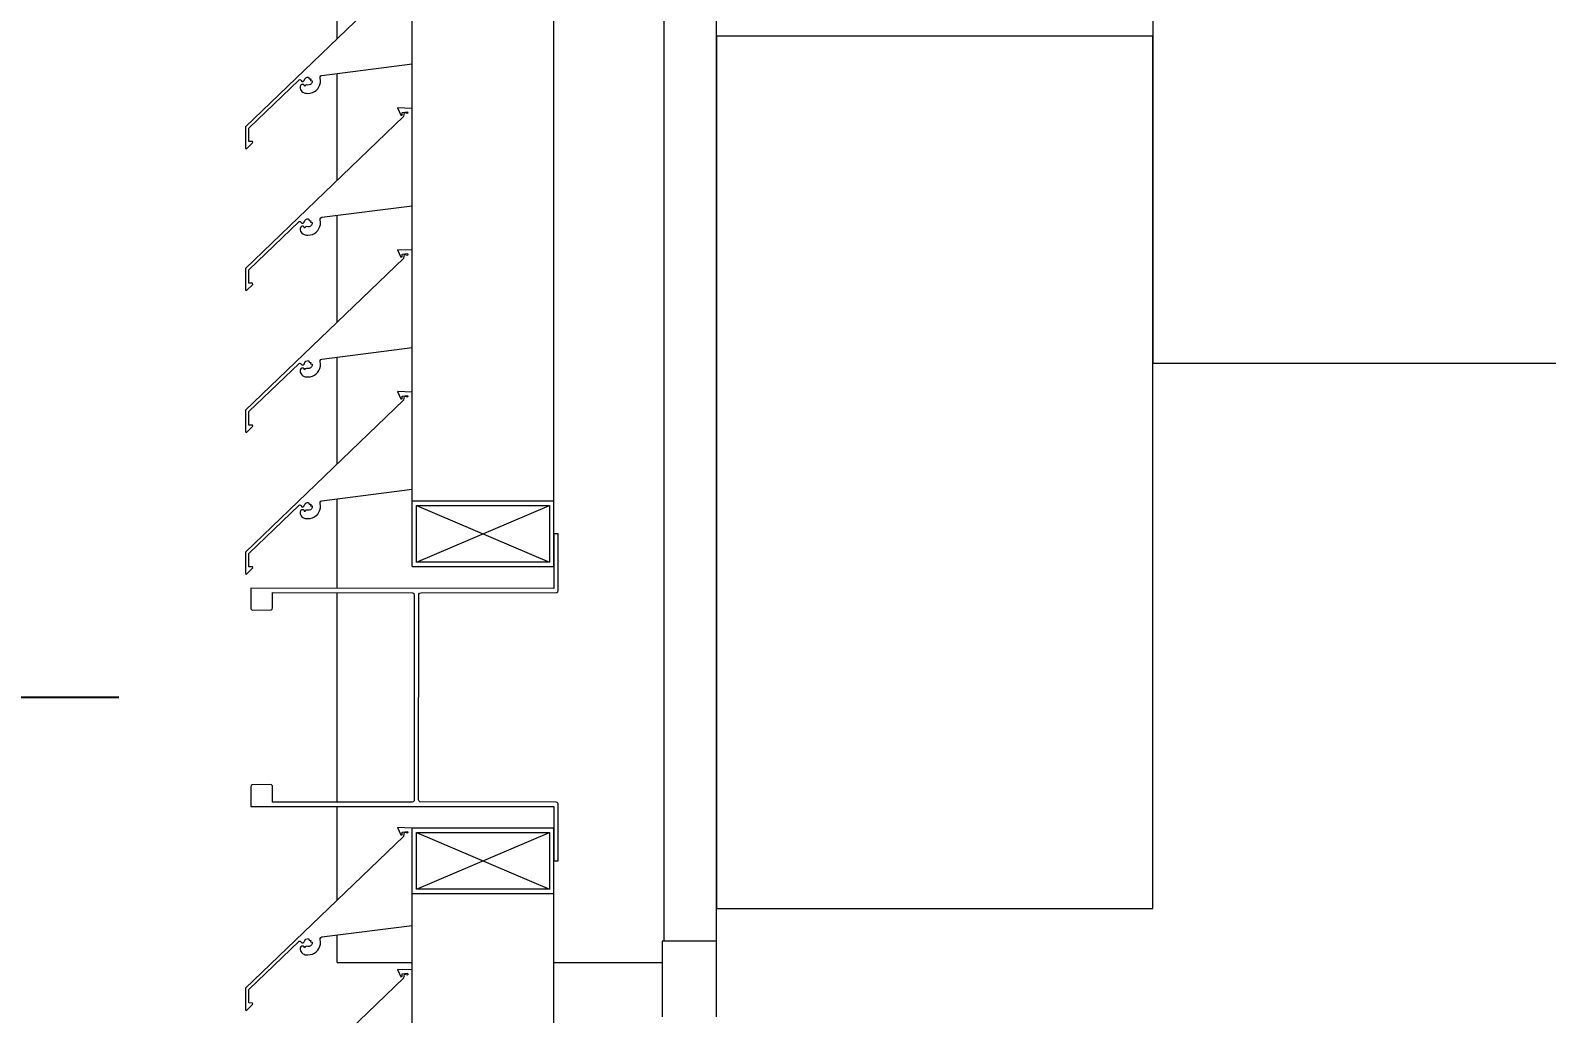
# Model space of a CAD drawing. Header units: millimetres. Extents: x -220592 to 404889, y -217665 to 38245.
# Drawn here: x -985.16 to -978.21, y -1166.87 to -1162.37 of the extents above; entities that cross this region are included whole.
import ezdxf

# ---------------------------------------------------------------- set-up
doc = ezdxf.new("R2010")
doc.units = ezdxf.units.MM
doc.linetypes.add('XKITLINE00', pattern=[0])
doc.layers.add('000 - 0_HIDE_OBJ_FRAMING_DEF_SUB_1', color=7, linetype='Continuous')
doc.layers.add('S-DIM', color=7, linetype='Continuous')
doc.layers.add('Part', color=7, linetype='Continuous', lineweight=0)
doc.styles.add('FAMELINE_FOR_CKST', font='arial.ttf')
doc.dimstyles.new('FAMELINE-CKST_E-E', dxfattribs={"dimtxt": 0.3, "dimasz": 0.15, "dimexe": 0.1, "dimexo": 0.1, "dimgap": 0.05, "dimtad": 1, "dimzin": 0, "dimdsep": 46, "dimtxsty": 'FAMELINE_FOR_CKST', "dimblk": 'OBLIQUE', "dimblk1": 'OBLIQUE', "dimblk2": 'OBLIQUE', "dimsah": 1, "dimcen": 0.1, "dimdle": 0.1, "dimclrd": 7, "dimclre": 7, "dimclrt": 7, "dimadec": 0, "dimazin": 0, "dimtfac": 1, "dimtix": 1, "dimtmove": 2, "dimatfit": 3, "dimfxl": 1, "dimtolj": 1, "dimtzin": 0, "dimlwd": -1, "dimlwe": -1, "dimarcsym": 0})

# ---------------------------------------------------------------- blocks, each defined once
blk = doc.blocks.new('*A13473')
at = {"layer": '000 - 0_HIDE_OBJ_FRAMING_DEF_SUB_1', "color": 7, "linetype": 'XKITLINE00', "lineweight": 0}
blk.add_line((-170.903349, 242.190805), (-170.903349, 247.090805), dxfattribs=at)
blk = doc.blocks.new('*A14684')
at = {"layer": 'Part', "color": 7, "linetype": 'XKITLINE00', "lineweight": 0}
for p, q in [((-171.143349, 242.538471), (-171.143349, 257.240764)), ((-172.643349, 246.675844), (-172.643349, 247.166276)), ((-172.643349, 246.025844), (-172.643349, 246.516276)), ((-172.643349, 245.375844), (-172.643349, 245.866276)), ((-172.643349, 244.725844), (-172.643349, 245.216276)), ((-172.643349, 244.156204), (-172.643349, 244.566276)), ((-172.643349, 243.176204), (-172.643349, 244.135854)), ((-172.643349, 242.725844), (-172.643349, 243.156204)), ((-172.643349, 242.440764), (-172.643349, 242.566276)), ((-172.643349, 242.440764), (-172.298652, 242.440764)), ((-171.648652, 242.440764), (-171.153365, 242.440764))]:
    blk.add_line(p, q, dxfattribs=at)
blk = doc.blocks.new('*A14702')
at = {"layer": '000 - 0_HIDE_OBJ_FRAMING_DEF_SUB_1', "color": 7, "linetype": 'XKITLINE00', "lineweight": 0}
for p, q in [((-168.903349, 251.338477), (-168.903349, 245.188505)), ((-168.903349, 245.188505), (-145.092907, 245.188505))]:
    blk.add_line(p, q, dxfattribs=at)
blk = doc.blocks.new('*A14707')
at = {"layer": 'Part', "color": 7, "linetype": 'XKITLINE00', "lineweight": 0}
for p, q in [((-171.648937, 244.40603), (-171.648981, 244.15603)), ((-171.628937, 244.406027), (-171.648937, 244.40603)), ((-171.628982, 244.146027), (-171.628937, 244.406027)), ((-171.648981, 244.15603), (-173.03898, 244.156273)), ((-173.03898, 244.156273), (-173.038236, 244.062446)), ((-171.630669, 244.140471), (-171.628982, 244.146027)), ((-172.938996, 244.066255), (-172.938984, 244.136255)), ((-172.938984, 244.136255), (-172.295157, 244.135382)), ((-172.295157, 244.135382), (-172.29067, 244.131698)), ((-172.29067, 244.131698), (-172.288986, 244.126142)), ((-172.288986, 244.126142), (-172.289912, 243.182315)), ((-172.26915, 243.186138), (-172.268986, 244.126138)), ((-172.268986, 244.126138), (-172.268224, 244.129965)), ((-172.268224, 244.129965), (-172.26454, 244.134452)), ((-172.26454, 244.134452), (-172.258984, 244.136137)), ((-172.258984, 244.136137), (-171.635157, 244.136789)), ((-171.635157, 244.136789), (-171.630669, 244.140471)), ((-173.038236, 244.062446), (-173.034553, 244.057957)), ((-173.034553, 244.057957), (-173.028998, 244.056271)), ((-173.028998, 244.056271), (-172.945171, 244.057018)), ((-172.945171, 244.057018), (-172.940682, 244.0607)), ((-172.940682, 244.0607), (-172.938996, 244.066255)), ((-173.039139, 243.246273), (-173.039155, 243.156273)), ((-173.037453, 243.251828), (-173.039139, 243.246273)), ((-173.032965, 243.25551), (-173.037453, 243.251828)), ((-172.949138, 243.256257), (-173.032965, 243.25551)), ((-172.943582, 243.254571), (-172.949138, 243.256257)), ((-172.9399, 243.250082), (-172.943582, 243.254571)), ((-172.939152, 243.176255), (-172.9399, 243.250082)), ((-172.299152, 243.176144), (-172.939152, 243.176255)), ((-172.293596, 243.177828), (-172.299152, 243.176144)), ((-172.289912, 243.182315), (-172.293596, 243.177828)), ((-172.267465, 243.180582), (-172.26915, 243.186138)), ((-172.262978, 243.176899), (-172.267465, 243.180582)), ((-171.639152, 243.176028), (-172.262978, 243.176899)), ((-171.633596, 243.174342), (-171.639152, 243.176028)), ((-171.629914, 243.169854), (-171.633596, 243.174342)), ((-173.039155, 243.156273), (-171.649155, 243.15603)), ((-171.649155, 243.15603), (-171.649199, 242.90603)), ((-171.629199, 242.906027), (-171.629914, 243.169854)), ((-171.649199, 242.90603), (-171.629199, 242.906027))]:
    blk.add_line(p, q, dxfattribs=at)
blk = doc.blocks.new('*A14710')
at = {"layer": 'Part', "color": 7, "linetype": 'XKITLINE00', "lineweight": 0}
for p, q in [((-172.298652, 244.256249), (-172.298652, 244.556249)), ((-171.648652, 244.556249), (-172.298652, 244.556249)), ((-172.278652, 244.276249), (-171.668652, 244.536249)), ((-172.278652, 244.536249), (-171.668652, 244.276249)), ((-172.278652, 244.276249), (-172.278652, 244.536249)), ((-172.278652, 244.536249), (-171.668652, 244.536249)), ((-171.668652, 244.536249), (-171.668652, 244.276249)), ((-171.648652, 244.256249), (-171.648652, 244.556249)), ((-172.298652, 244.256249), (-171.648652, 244.256249)), ((-171.668652, 244.276249), (-172.278652, 244.276249))]:
    blk.add_line(p, q, dxfattribs=at)
blk = doc.blocks.new('*A14724')
at = {"layer": 'Part', "color": 7, "linetype": 'XKITLINE00', "lineweight": 0}
for p, q in [((-172.298462, 247.006123), (-172.366148, 247.008745)), ((-172.366148, 247.008745), (-172.350613, 246.975258)), ((-172.298455, 246.560453), (-172.298462, 247.006123)), ((-172.338255, 246.968789), (-173.063377, 246.272543)), ((-172.350613, 246.975258), (-172.34549, 246.97567)), ((-172.34549, 246.97567), (-172.345361, 246.987861)), ((-172.345361, 246.987861), (-172.320378, 246.991001)), ((-172.335358, 246.987332), (-172.338255, 246.968789)), ((-172.335358, 246.987332), (-172.318342, 246.984428)), ((-172.320378, 246.991001), (-172.318342, 246.984428)), ((-172.717536, 246.505233), (-172.712461, 246.507423)), ((-172.712461, 246.507423), (-172.298455, 246.560453)), ((-173.048341, 246.266176), (-172.817326, 246.487579)), ((-172.817326, 246.487579), (-172.812166, 246.488671)), ((-172.810019, 246.462761), (-172.812659, 246.457287)), ((-172.812659, 246.457287), (-172.812163, 246.449517)), ((-172.812166, 246.488671), (-172.808512, 246.484044)), ((-172.812163, 246.449517), (-172.810428, 246.444021)), ((-172.810428, 246.444021), (-172.807674, 246.438958)), ((-172.804875, 246.465998), (-172.810019, 246.462761)), ((-172.808512, 246.484044), (-172.804048, 246.48019)), ((-172.807674, 246.438958), (-172.804002, 246.434515)), ((-172.798797, 246.46601), (-172.804875, 246.465998)), ((-172.804048, 246.48019), (-172.798154, 246.480396)), ((-172.793641, 246.462792), (-172.798797, 246.46601)), ((-172.798154, 246.480396), (-172.793971, 246.484553)), ((-172.793971, 246.484553), (-172.790857, 246.492126)), ((-172.790699, 246.45732), (-172.793641, 246.462792)), ((-172.790857, 246.492126), (-172.78619, 246.496913)), ((-172.788669, 246.462301), (-172.790699, 246.45732)), ((-172.783858, 246.464708), (-172.788669, 246.462301)), ((-172.78619, 246.496913), (-172.780114, 246.499703)), ((-172.77794, 246.463803), (-172.783858, 246.464708)), ((-172.780114, 246.499703), (-172.773442, 246.500125)), ((-172.77144, 246.464147), (-172.77794, 246.463803)), ((-172.773442, 246.500125), (-172.77112, 246.492735)), ((-172.765472, 246.466745), (-172.77144, 246.464147)), ((-172.77112, 246.492735), (-172.763955, 246.491791)), ((-172.76079, 246.471267), (-172.765472, 246.466745)), ((-172.763955, 246.491791), (-172.765124, 246.484731)), ((-172.765124, 246.484731), (-172.757418, 246.483625)), ((-172.757988, 246.477141), (-172.76079, 246.471267)), ((-172.757418, 246.483625), (-172.757988, 246.477141)), ((-172.747074, 246.433445), (-172.738758, 246.439423)), ((-172.738758, 246.439423), (-172.731662, 246.44681)), ((-172.731662, 246.44681), (-172.726022, 246.45536)), ((-172.726022, 246.45536), (-172.722024, 246.46479)), ((-172.722024, 246.46479), (-172.719801, 246.474789)), ((-172.720912, 246.495159), (-172.720672, 246.500681)), ((-172.719426, 246.485025), (-172.720912, 246.495159)), ((-172.720672, 246.500681), (-172.717536, 246.505233)), ((-172.719801, 246.474789), (-172.719426, 246.485025)), ((-172.804002, 246.434515), (-172.799549, 246.430857)), ((-172.799549, 246.430857), (-172.794479, 246.428117)), ((-172.794479, 246.428117), (-172.788978, 246.426398)), ((-172.788978, 246.426398), (-172.78325, 246.425762)), ((-172.78325, 246.425762), (-172.776451, 246.425664)), ((-172.776451, 246.425664), (-172.766238, 246.426449)), ((-172.766238, 246.426449), (-172.756337, 246.429072)), ((-172.756337, 246.429072), (-172.747074, 246.433445)), ((-173.063377, 246.272543), (-173.062824, 246.173392)), ((-173.047999, 246.20483), (-173.048341, 246.266176)), ((-173.062824, 246.173392), (-173.058143, 246.170923)), ((-173.058143, 246.170923), (-173.029494, 246.199812)), ((-173.030579, 246.204733), (-173.047999, 246.20483)), ((-173.029494, 246.199812), (-173.030579, 246.204733))]:
    blk.add_line(p, q, dxfattribs=at)
blk = doc.blocks.new('*A14725')
at = {"layer": 'Part', "color": 7, "linetype": 'XKITLINE00', "lineweight": 0}
for p, q in [((-172.338255, 246.318789), (-173.063377, 245.622543)), ((-172.298462, 246.356123), (-172.366148, 246.358745)), ((-172.366148, 246.358745), (-172.350613, 246.325258)), ((-172.350613, 246.325258), (-172.34549, 246.32567)), ((-172.34549, 246.32567), (-172.345361, 246.337861)), ((-172.345361, 246.337861), (-172.320378, 246.341001)), ((-172.335358, 246.337332), (-172.338255, 246.318789)), ((-172.335358, 246.337332), (-172.318342, 246.334428)), ((-172.320378, 246.341001), (-172.318342, 246.334428)), ((-172.298455, 245.910453), (-172.298462, 246.356123)), ((-172.712461, 245.857423), (-172.298455, 245.910453)), ((-173.048341, 245.616176), (-172.817326, 245.837579)), ((-172.817326, 245.837579), (-172.812166, 245.838671)), ((-172.810019, 245.812761), (-172.812659, 245.807287)), ((-172.812166, 245.838671), (-172.808512, 245.834044)), ((-172.804875, 245.815998), (-172.810019, 245.812761)), ((-172.808512, 245.834044), (-172.804048, 245.83019)), ((-172.798797, 245.81601), (-172.804875, 245.815998)), ((-172.804048, 245.83019), (-172.798154, 245.830396)), ((-172.793641, 245.812792), (-172.798797, 245.81601)), ((-172.798154, 245.830396), (-172.793971, 245.834553)), ((-172.793971, 245.834553), (-172.790857, 245.842126)), ((-172.790699, 245.80732), (-172.793641, 245.812792)), ((-172.790857, 245.842126), (-172.78619, 245.846913)), ((-172.788669, 245.812301), (-172.790699, 245.80732)), ((-172.783858, 245.814708), (-172.788669, 245.812301)), ((-172.78619, 245.846913), (-172.780114, 245.849703)), ((-172.77794, 245.813803), (-172.783858, 245.814708)), ((-172.780114, 245.849703), (-172.773442, 245.850125)), ((-172.77144, 245.814147), (-172.77794, 245.813803)), ((-172.773442, 245.850125), (-172.77112, 245.842735)), ((-172.765472, 245.816745), (-172.77144, 245.814147)), ((-172.77112, 245.842735), (-172.763955, 245.841791)), ((-172.76079, 245.821267), (-172.765472, 245.816745)), ((-172.763955, 245.841791), (-172.765124, 245.834731)), ((-172.765124, 245.834731), (-172.757418, 245.833625)), ((-172.757988, 245.827141), (-172.76079, 245.821267)), ((-172.757418, 245.833625), (-172.757988, 245.827141)), ((-172.726022, 245.80536), (-172.722024, 245.81479)), ((-172.722024, 245.81479), (-172.719801, 245.824789)), ((-172.720912, 245.845159), (-172.720672, 245.850681)), ((-172.719426, 245.835025), (-172.720912, 245.845159)), ((-172.720672, 245.850681), (-172.717536, 245.855233)), ((-172.719801, 245.824789), (-172.719426, 245.835025)), ((-172.717536, 245.855233), (-172.712461, 245.857423)), ((-172.812659, 245.807287), (-172.812163, 245.799517)), ((-172.812163, 245.799517), (-172.810428, 245.794021)), ((-172.810428, 245.794021), (-172.807674, 245.788958)), ((-172.807674, 245.788958), (-172.804002, 245.784515)), ((-172.804002, 245.784515), (-172.799549, 245.780857)), ((-172.799549, 245.780857), (-172.794479, 245.778117)), ((-172.794479, 245.778117), (-172.788978, 245.776398)), ((-172.788978, 245.776398), (-172.78325, 245.775762)), ((-172.78325, 245.775762), (-172.776451, 245.775664)), ((-172.776451, 245.775664), (-172.766238, 245.776449)), ((-172.766238, 245.776449), (-172.756337, 245.779072)), ((-172.756337, 245.779072), (-172.747074, 245.783445)), ((-172.747074, 245.783445), (-172.738758, 245.789423)), ((-172.738758, 245.789423), (-172.731662, 245.79681)), ((-172.731662, 245.79681), (-172.726022, 245.80536)), ((-173.063377, 245.622543), (-173.062824, 245.523392)), ((-173.047999, 245.55483), (-173.048341, 245.616176)), ((-173.058143, 245.520923), (-173.029494, 245.549812)), ((-173.030579, 245.554733), (-173.047999, 245.55483)), ((-173.029494, 245.549812), (-173.030579, 245.554733)), ((-173.062824, 245.523392), (-173.058143, 245.520923))]:
    blk.add_line(p, q, dxfattribs=at)
blk = doc.blocks.new('*A14726')
at = {"layer": 'Part', "color": 7, "linetype": 'XKITLINE00', "lineweight": 0}
for p, q in [((-172.298462, 245.706123), (-172.366148, 245.708745)), ((-172.366148, 245.708745), (-172.350613, 245.675258)), ((-172.350613, 245.675258), (-172.34549, 245.67567)), ((-172.34549, 245.67567), (-172.345361, 245.687861)), ((-172.345361, 245.687861), (-172.320378, 245.691001)), ((-172.335358, 245.687332), (-172.338255, 245.668789)), ((-172.335358, 245.687332), (-172.318342, 245.684428)), ((-172.320378, 245.691001), (-172.318342, 245.684428)), ((-172.298455, 245.260453), (-172.298462, 245.706123)), ((-172.338255, 245.668789), (-173.063377, 244.972543)), ((-172.712461, 245.207423), (-172.298455, 245.260453)), ((-173.048341, 244.966176), (-172.817326, 245.187579)), ((-172.817326, 245.187579), (-172.812166, 245.188671)), ((-172.812166, 245.188671), (-172.808512, 245.184044)), ((-172.793971, 245.184553), (-172.790857, 245.192126)), ((-172.790857, 245.192126), (-172.78619, 245.196913)), ((-172.78619, 245.196913), (-172.780114, 245.199703)), ((-172.780114, 245.199703), (-172.773442, 245.200125)), ((-172.773442, 245.200125), (-172.77112, 245.192735)), ((-172.77112, 245.192735), (-172.763955, 245.191791)), ((-172.763955, 245.191791), (-172.765124, 245.184731)), ((-172.720912, 245.195159), (-172.720672, 245.200681)), ((-172.719426, 245.185025), (-172.720912, 245.195159)), ((-172.720672, 245.200681), (-172.717536, 245.205233)), ((-172.717536, 245.205233), (-172.712461, 245.207423)), ((-172.810019, 245.162761), (-172.812659, 245.157287)), ((-172.812659, 245.157287), (-172.812163, 245.149517)), ((-172.812163, 245.149517), (-172.810428, 245.144021)), ((-172.810428, 245.144021), (-172.807674, 245.138958)), ((-172.804875, 245.165998), (-172.810019, 245.162761)), ((-172.808512, 245.184044), (-172.804048, 245.18019)), ((-172.807674, 245.138958), (-172.804002, 245.134515)), ((-172.798797, 245.16601), (-172.804875, 245.165998)), ((-172.804048, 245.18019), (-172.798154, 245.180396)), ((-172.804002, 245.134515), (-172.799549, 245.130857)), ((-172.799549, 245.130857), (-172.794479, 245.128117)), ((-172.793641, 245.162792), (-172.798797, 245.16601)), ((-172.798154, 245.180396), (-172.793971, 245.184553)), ((-172.794479, 245.128117), (-172.788978, 245.126398)), ((-172.790699, 245.15732), (-172.793641, 245.162792)), ((-172.788669, 245.162301), (-172.790699, 245.15732)), ((-172.788978, 245.126398), (-172.78325, 245.125762)), ((-172.783858, 245.164708), (-172.788669, 245.162301)), ((-172.77794, 245.163803), (-172.783858, 245.164708)), ((-172.78325, 245.125762), (-172.776451, 245.125664)), ((-172.77144, 245.164147), (-172.77794, 245.163803)), ((-172.776451, 245.125664), (-172.766238, 245.126449)), ((-172.765472, 245.166745), (-172.77144, 245.164147)), ((-172.766238, 245.126449), (-172.756337, 245.129072)), ((-172.76079, 245.171267), (-172.765472, 245.166745)), ((-172.765124, 245.184731), (-172.757418, 245.183625)), ((-172.757988, 245.177141), (-172.76079, 245.171267)), ((-172.757418, 245.183625), (-172.757988, 245.177141)), ((-172.756337, 245.129072), (-172.747074, 245.133445)), ((-172.747074, 245.133445), (-172.738758, 245.139423)), ((-172.738758, 245.139423), (-172.731662, 245.14681)), ((-172.731662, 245.14681), (-172.726022, 245.15536)), ((-172.726022, 245.15536), (-172.722024, 245.16479)), ((-172.722024, 245.16479), (-172.719801, 245.174789)), ((-172.719801, 245.174789), (-172.719426, 245.185025)), ((-173.063377, 244.972543), (-173.062824, 244.873392)), ((-173.047999, 244.90483), (-173.048341, 244.966176)), ((-173.062824, 244.873392), (-173.058143, 244.870923)), ((-173.058143, 244.870923), (-173.029494, 244.899812)), ((-173.030579, 244.904733), (-173.047999, 244.90483)), ((-173.029494, 244.899812), (-173.030579, 244.904733))]:
    blk.add_line(p, q, dxfattribs=at)
blk = doc.blocks.new('*A14727')
at = {"layer": 'Part', "color": 7, "linetype": 'XKITLINE00', "lineweight": 0}
for p, q in [((-172.298462, 245.056123), (-172.366148, 245.058745)), ((-172.366148, 245.058745), (-172.350613, 245.025258)), ((-172.298455, 244.610453), (-172.298462, 245.056123)), ((-172.338255, 245.018789), (-173.063377, 244.322543)), ((-172.350613, 245.025258), (-172.34549, 245.02567)), ((-172.34549, 245.02567), (-172.345361, 245.037861)), ((-172.345361, 245.037861), (-172.320378, 245.041001)), ((-172.335358, 245.037332), (-172.338255, 245.018789)), ((-172.335358, 245.037332), (-172.318342, 245.034428)), ((-172.320378, 245.041001), (-172.318342, 245.034428)), ((-172.712461, 244.557423), (-172.298455, 244.610453)), ((-173.048341, 244.316176), (-172.817326, 244.537579)), ((-172.817326, 244.537579), (-172.812166, 244.538671)), ((-172.810019, 244.512761), (-172.812659, 244.507287)), ((-172.812659, 244.507287), (-172.812163, 244.499517)), ((-172.812166, 244.538671), (-172.808512, 244.534044)), ((-172.812163, 244.499517), (-172.810428, 244.494021)), ((-172.810428, 244.494021), (-172.807674, 244.488958)), ((-172.804875, 244.515998), (-172.810019, 244.512761)), ((-172.808512, 244.534044), (-172.804048, 244.53019)), ((-172.798797, 244.51601), (-172.804875, 244.515998)), ((-172.804048, 244.53019), (-172.798154, 244.530396)), ((-172.793641, 244.512792), (-172.798797, 244.51601)), ((-172.798154, 244.530396), (-172.793971, 244.534553)), ((-172.793971, 244.534553), (-172.790857, 244.542126)), ((-172.790699, 244.50732), (-172.793641, 244.512792)), ((-172.790857, 244.542126), (-172.78619, 244.546913)), ((-172.788669, 244.512301), (-172.790699, 244.50732)), ((-172.783858, 244.514708), (-172.788669, 244.512301)), ((-172.78619, 244.546913), (-172.780114, 244.549703)), ((-172.77794, 244.513803), (-172.783858, 244.514708)), ((-172.780114, 244.549703), (-172.773442, 244.550125)), ((-172.77144, 244.514147), (-172.77794, 244.513803)), ((-172.773442, 244.550125), (-172.77112, 244.542735)), ((-172.765472, 244.516745), (-172.77144, 244.514147)), ((-172.77112, 244.542735), (-172.763955, 244.541791)), ((-172.76079, 244.521267), (-172.765472, 244.516745)), ((-172.763955, 244.541791), (-172.765124, 244.534731)), ((-172.765124, 244.534731), (-172.757418, 244.533625)), ((-172.757988, 244.527141), (-172.76079, 244.521267)), ((-172.757418, 244.533625), (-172.757988, 244.527141)), ((-172.738758, 244.489423), (-172.731662, 244.49681)), ((-172.731662, 244.49681), (-172.726022, 244.50536)), ((-172.726022, 244.50536), (-172.722024, 244.51479)), ((-172.722024, 244.51479), (-172.719801, 244.524789)), ((-172.720912, 244.545159), (-172.720672, 244.550681)), ((-172.719426, 244.535025), (-172.720912, 244.545159)), ((-172.720672, 244.550681), (-172.717536, 244.555233)), ((-172.719801, 244.524789), (-172.719426, 244.535025)), ((-172.717536, 244.555233), (-172.712461, 244.557423)), ((-172.807674, 244.488958), (-172.804002, 244.484515)), ((-172.804002, 244.484515), (-172.799549, 244.480857)), ((-172.799549, 244.480857), (-172.794479, 244.478117)), ((-172.794479, 244.478117), (-172.788978, 244.476398)), ((-172.788978, 244.476398), (-172.78325, 244.475762)), ((-172.78325, 244.475762), (-172.776451, 244.475664)), ((-172.776451, 244.475664), (-172.766238, 244.476449)), ((-172.766238, 244.476449), (-172.756337, 244.479072)), ((-172.756337, 244.479072), (-172.747074, 244.483445)), ((-172.747074, 244.483445), (-172.738758, 244.489423)), ((-173.063377, 244.322543), (-173.062824, 244.223392)), ((-173.047999, 244.25483), (-173.048341, 244.316176)), ((-173.062824, 244.223392), (-173.058143, 244.220923)), ((-173.058143, 244.220923), (-173.029494, 244.249812)), ((-173.030579, 244.254733), (-173.047999, 244.25483)), ((-173.029494, 244.249812), (-173.030579, 244.254733))]:
    blk.add_line(p, q, dxfattribs=at)
blk = doc.blocks.new('*A14729')
at = {"layer": 'Part', "color": 7, "linetype": 'XKITLINE00', "lineweight": 0}
for p, q in [((-171.648652, 229.556249), (-171.648652, 242.756135)), ((-172.298652, 242.406131), (-172.298652, 242.610427))]:
    blk.add_line(p, q, dxfattribs=at)
blk = doc.blocks.new('*A14730')
at = {"layer": 'Part', "color": 7, "linetype": 'XKITLINE00', "lineweight": 0}
for p, q in [((-171.648652, 244.556249), (-171.648652, 256.456135)), ((-172.298652, 246.356131), (-172.298652, 246.560427)), ((-172.298652, 245.706131), (-172.298652, 245.910427)), ((-172.298652, 245.056131), (-172.298652, 245.260427)), ((-172.298652, 244.556249), (-172.298652, 244.610427))]:
    blk.add_line(p, q, dxfattribs=at)
blk = doc.blocks.new('*A14731')
at = {"layer": '000 - 0_HIDE_OBJ_FRAMING_DEF_SUB_1', "color": 7, "linetype": 'XKITLINE00', "lineweight": 0}
for p, q in [((-170.903365, 242.538471), (-171.153365, 242.538471)), ((-171.153365, 242.538471), (-171.153365, 242.190805))]:
    blk.add_line(p, q, dxfattribs=at)
blk = doc.blocks.new('*A14774')
at = {"layer": '000 - 0_HIDE_OBJ_FRAMING_DEF_SUB_1', "color": 7, "linetype": 'XKITLINE00', "lineweight": 0}
for p, q in [((-170.903349, 246.688499), (-170.903349, 242.688499)), ((-168.903349, 246.688499), (-170.903349, 246.688499)), ((-168.903349, 242.688499), (-168.903349, 246.688499)), ((-170.903349, 242.688499), (-168.903349, 242.688499))]:
    blk.add_line(p, q, dxfattribs=at)
blk = doc.blocks.new('*A14775')
at = {"layer": 'Part', "color": 7, "linetype": 'XKITLINE00', "lineweight": 0}
for p, q in [((-172.298462, 243.056123), (-172.366148, 243.058745)), ((-172.366148, 243.058745), (-172.350613, 243.025258)), ((-172.34549, 243.02567), (-172.345361, 243.037861)), ((-172.345361, 243.037861), (-172.320378, 243.041001)), ((-172.335358, 243.037332), (-172.338255, 243.018789)), ((-172.335358, 243.037332), (-172.318342, 243.034428)), ((-172.320378, 243.041001), (-172.318342, 243.034428)), ((-172.298455, 242.610453), (-172.298462, 243.056123)), ((-172.338255, 243.018789), (-173.063377, 242.322543)), ((-172.350613, 243.025258), (-172.34549, 243.02567)), ((-172.790857, 242.542126), (-172.78619, 242.546913)), ((-172.78619, 242.546913), (-172.780114, 242.549703)), ((-172.780114, 242.549703), (-172.773442, 242.550125)), ((-172.773442, 242.550125), (-172.77112, 242.542735)), ((-172.720912, 242.545159), (-172.720672, 242.550681)), ((-172.719426, 242.535025), (-172.720912, 242.545159)), ((-172.720672, 242.550681), (-172.717536, 242.555233)), ((-172.717536, 242.555233), (-172.712461, 242.557423)), ((-172.712461, 242.557423), (-172.298455, 242.610453)), ((-173.048341, 242.316176), (-172.817326, 242.537579)), ((-172.817326, 242.537579), (-172.812166, 242.538671)), ((-172.810019, 242.512761), (-172.812659, 242.507287)), ((-172.812659, 242.507287), (-172.812163, 242.499517)), ((-172.812166, 242.538671), (-172.808512, 242.534044)), ((-172.812163, 242.499517), (-172.810428, 242.494021)), ((-172.810428, 242.494021), (-172.807674, 242.488958)), ((-172.804875, 242.515998), (-172.810019, 242.512761)), ((-172.808512, 242.534044), (-172.804048, 242.53019)), ((-172.807674, 242.488958), (-172.804002, 242.484515)), ((-172.798797, 242.51601), (-172.804875, 242.515998)), ((-172.804048, 242.53019), (-172.798154, 242.530396)), ((-172.804002, 242.484515), (-172.799549, 242.480857)), ((-172.799549, 242.480857), (-172.794479, 242.478117)), ((-172.793641, 242.512792), (-172.798797, 242.51601)), ((-172.798154, 242.530396), (-172.793971, 242.534553)), ((-172.794479, 242.478117), (-172.788978, 242.476398)), ((-172.793971, 242.534553), (-172.790857, 242.542126)), ((-172.790699, 242.50732), (-172.793641, 242.512792)), ((-172.788669, 242.512301), (-172.790699, 242.50732)), ((-172.788978, 242.476398), (-172.78325, 242.475762)), ((-172.783858, 242.514708), (-172.788669, 242.512301)), ((-172.77794, 242.513803), (-172.783858, 242.514708)), ((-172.78325, 242.475762), (-172.776451, 242.475664)), ((-172.77144, 242.514147), (-172.77794, 242.513803)), ((-172.776451, 242.475664), (-172.766238, 242.476449)), ((-172.765472, 242.516745), (-172.77144, 242.514147)), ((-172.77112, 242.542735), (-172.763955, 242.541791)), ((-172.766238, 242.476449), (-172.756337, 242.479072)), ((-172.76079, 242.521267), (-172.765472, 242.516745)), ((-172.763955, 242.541791), (-172.765124, 242.534731)), ((-172.765124, 242.534731), (-172.757418, 242.533625)), ((-172.757988, 242.527141), (-172.76079, 242.521267)), ((-172.757418, 242.533625), (-172.757988, 242.527141)), ((-172.756337, 242.479072), (-172.747074, 242.483445)), ((-172.747074, 242.483445), (-172.738758, 242.489423)), ((-172.738758, 242.489423), (-172.731662, 242.49681)), ((-172.731662, 242.49681), (-172.726022, 242.50536)), ((-172.726022, 242.50536), (-172.722024, 242.51479)), ((-172.722024, 242.51479), (-172.719801, 242.524789)), ((-172.719801, 242.524789), (-172.719426, 242.535025)), ((-173.063377, 242.322543), (-173.062824, 242.223392)), ((-173.047999, 242.25483), (-173.048341, 242.316176)), ((-173.062824, 242.223392), (-173.058143, 242.220923)), ((-173.058143, 242.220923), (-173.029494, 242.249812)), ((-173.030579, 242.254733), (-173.047999, 242.25483)), ((-173.029494, 242.249812), (-173.030579, 242.254733))]:
    blk.add_line(p, q, dxfattribs=at)
blk = doc.blocks.new('*A14776')
at = {"layer": 'Part', "color": 7, "linetype": 'XKITLINE00', "lineweight": 0}
for p, q in [((-172.298462, 242.406123), (-172.366148, 242.408745)), ((-172.366148, 242.408745), (-172.350613, 242.375258)), ((-172.298455, 241.960453), (-172.298462, 242.406123)), ((-172.338255, 242.368789), (-173.063377, 241.672543)), ((-172.350613, 242.375258), (-172.34549, 242.37567)), ((-172.34549, 242.37567), (-172.345361, 242.387861)), ((-172.345361, 242.387861), (-172.320378, 242.391001)), ((-172.335358, 242.387332), (-172.338255, 242.368789)), ((-172.335358, 242.387332), (-172.318342, 242.384428)), ((-172.320378, 242.391001), (-172.318342, 242.384428)), ((-172.712461, 241.907423), (-172.298455, 241.960453)), ((-173.048341, 241.666176), (-172.817326, 241.887579)), ((-172.817326, 241.887579), (-172.812166, 241.888671)), ((-172.810019, 241.862761), (-172.812659, 241.857287)), ((-172.812659, 241.857287), (-172.812163, 241.849517)), ((-172.812166, 241.888671), (-172.808512, 241.884044)), ((-172.804875, 241.865998), (-172.810019, 241.862761)), ((-172.808512, 241.884044), (-172.804048, 241.88019)), ((-172.798797, 241.86601), (-172.804875, 241.865998)), ((-172.804048, 241.88019), (-172.798154, 241.880396)), ((-172.793641, 241.862792), (-172.798797, 241.86601)), ((-172.798154, 241.880396), (-172.793971, 241.884553)), ((-172.793971, 241.884553), (-172.790857, 241.892126)), ((-172.790699, 241.85732), (-172.793641, 241.862792)), ((-172.790857, 241.892126), (-172.78619, 241.896913)), ((-172.788669, 241.862301), (-172.790699, 241.85732)), ((-172.783858, 241.864708), (-172.788669, 241.862301)), ((-172.78619, 241.896913), (-172.780114, 241.899703)), ((-172.77794, 241.863803), (-172.783858, 241.864708)), ((-172.780114, 241.899703), (-172.773442, 241.900125)), ((-172.77144, 241.864147), (-172.77794, 241.863803)), ((-172.773442, 241.900125), (-172.77112, 241.892735)), ((-172.765472, 241.866745), (-172.77144, 241.864147)), ((-172.77112, 241.892735), (-172.763955, 241.891791)), ((-172.76079, 241.871267), (-172.765472, 241.866745)), ((-172.763955, 241.891791), (-172.765124, 241.884731)), ((-172.765124, 241.884731), (-172.757418, 241.883625)), ((-172.757988, 241.877141), (-172.76079, 241.871267)), ((-172.757418, 241.883625), (-172.757988, 241.877141)), ((-172.731662, 241.84681), (-172.726022, 241.85536)), ((-172.726022, 241.85536), (-172.722024, 241.86479)), ((-172.722024, 241.86479), (-172.719801, 241.874789)), ((-172.720912, 241.895159), (-172.720672, 241.900681)), ((-172.719426, 241.885025), (-172.720912, 241.895159)), ((-172.720672, 241.900681), (-172.717536, 241.905233)), ((-172.719801, 241.874789), (-172.719426, 241.885025)), ((-172.717536, 241.905233), (-172.712461, 241.907423)), ((-172.812163, 241.849517), (-172.810428, 241.844021)), ((-172.810428, 241.844021), (-172.807674, 241.838958)), ((-172.807674, 241.838958), (-172.804002, 241.834515)), ((-172.804002, 241.834515), (-172.799549, 241.830857)), ((-172.799549, 241.830857), (-172.794479, 241.828117)), ((-172.794479, 241.828117), (-172.788978, 241.826398)), ((-172.788978, 241.826398), (-172.78325, 241.825762)), ((-172.78325, 241.825762), (-172.776451, 241.825664)), ((-172.776451, 241.825664), (-172.766238, 241.826449)), ((-172.766238, 241.826449), (-172.756337, 241.829072)), ((-172.756337, 241.829072), (-172.747074, 241.833445)), ((-172.747074, 241.833445), (-172.738758, 241.839423)), ((-172.738758, 241.839423), (-172.731662, 241.84681)), ((-173.063377, 241.672543), (-173.062824, 241.573392)), ((-173.047999, 241.60483), (-173.048341, 241.666176)), ((-173.062824, 241.573392), (-173.058143, 241.570923)), ((-173.058143, 241.570923), (-173.029494, 241.599812)), ((-173.030579, 241.604733), (-173.047999, 241.60483)), ((-173.029494, 241.599812), (-173.030579, 241.604733))]:
    blk.add_line(p, q, dxfattribs=at)
blk = doc.blocks.new('*A14787')
at = {"layer": 'Part', "color": 7, "linetype": 'XKITLINE00', "lineweight": 0}
for p, q in [((-172.298652, 242.756135), (-172.298652, 243.056135)), ((-171.648652, 243.056135), (-172.298652, 243.056135)), ((-172.278652, 242.776135), (-171.668652, 243.036135)), ((-172.278652, 243.036135), (-171.668652, 242.776135)), ((-172.278652, 242.776135), (-172.278652, 243.036135)), ((-172.278652, 243.036135), (-171.668652, 243.036135)), ((-171.668652, 243.036135), (-171.668652, 242.776135)), ((-171.648652, 242.756135), (-171.648652, 243.056135)), ((-172.298652, 242.756135), (-171.648652, 242.756135)), ((-171.668652, 242.776135), (-172.278652, 242.776135))]:
    blk.add_line(p, q, dxfattribs=at)
blk = doc.blocks.new('_Oblique')
at = {"color": 7, "linetype": 'ByBlock', "lineweight": -2}
blk.add_line((-0.5, -0.5), (0.5, 0.5), dxfattribs=at)
blk = doc.blocks.new('*D22170')
at = {"layer": 'Defpoints', "color": 7, "transparency": 16777216}
for p in [(-1003.1612, -1151.7413), (-983.3984, -1151.7413), (-983.7523, -1165.424)]:
    blk.add_point(p, dxfattribs=at)
at = {"layer": 'S-DIM', "color": 7, "transparency": 16777216}
for p, q in [((-1003.1612, -1166.424), (-1003.1612, -1150.7413)), ((-984.3984, -1151.7413), (-1004.1612, -1151.7413)), ((-984.7523, -1165.424), (-1004.1612, -1165.424))]:
    blk.add_line(p, q, dxfattribs=at)
at = {"layer": 'S-DIM', "color": 7, "transparency": 16777216, "xscale": 1.5, "yscale": 1.5, "zscale": 1.5}
for p, rotation in [((-1003.1612, -1151.7413), 90), ((-1003.1612, -1165.424), 270)]:
    blk.add_blockref('_Oblique', p, dxfattribs=dict(at, rotation=rotation))
at = {"layer": 'S-DIM', "color": 7, "transparency": 16777216, "insert": (-1005.1939, -1158.5826), "char_height": 3, "attachment_point": 5, "rotation": 90, "style": 'FAMELINE_FOR_CKST'}
blk.add_mtext('\\A1;13.68', dxfattribs=at)

msp = doc.modelspace()

# ---------------------------------------------------------------- block references
at = {"color": 7, "lineweight": 0}
for name in ['*A14684', '*A14730', '*A14702', '*A13473', '*A14724', '*A14774', '*A14725', '*A14726', '*A14727', '*A14710', '*A14707', '*A14775', '*A14787', '*A14729', '*A14731', '*A14776']:
    msp.add_blockref(name, (-811.109, -1409.08), dxfattribs=at)

# ---------------------------------------------------------------- dimensions: what is measured, and where the dimension line sits
at = {"layer": 'S-DIM', "color": 7}
dim = msp.add_linear_dim(base=(-1003.1612, -1151.7413), p1=(-983.7523, -1165.424), p2=(-983.3984, -1151.7413), angle=90, dimstyle='FAMELINE-CKST_E-E', override={"dimscale": 10, "dimclrd": 7, "dimclre": 7, "dimclrt": 7}, dxfattribs=at)
dim.commit()
dim.dimension.update_dxf_attribs({"geometry": '*D22170', "text_midpoint": (-1005.1939, -1158.5826)})

doc.saveas('drawing.dxf')
